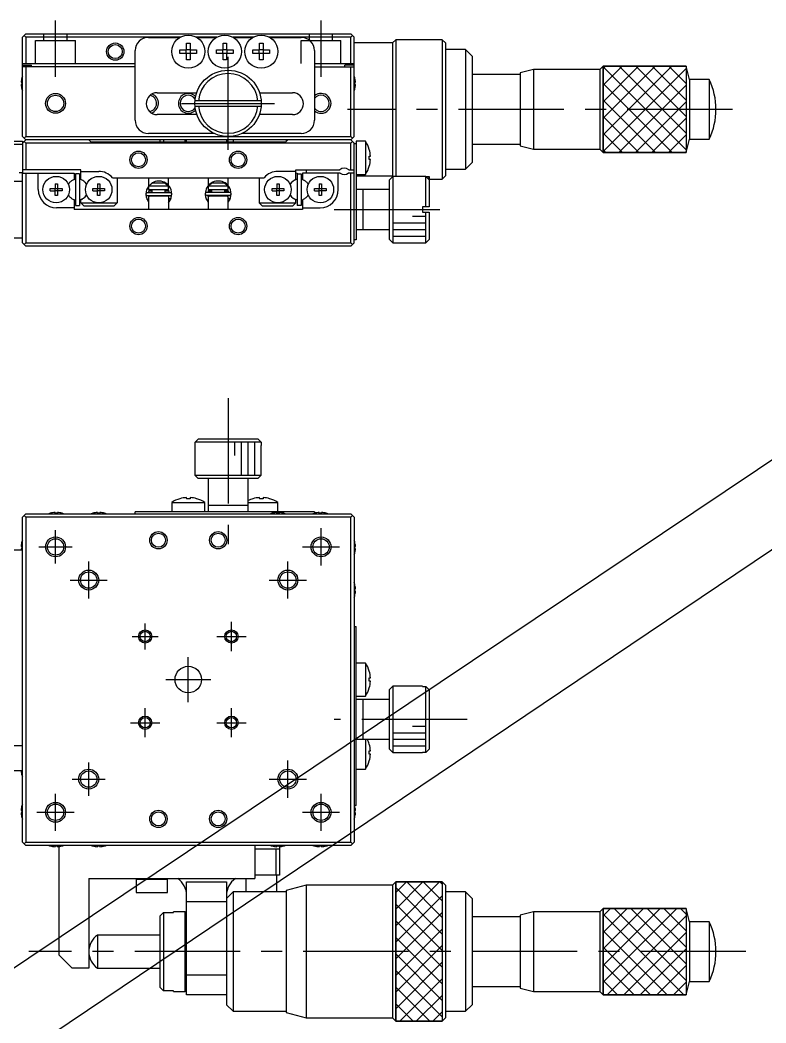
# Model space of a CAD drawing. Extents: x -2 to 369, y -8 to 250.
# Drawn here: x 74.4 to 186.8, y 98.8 to 250 of the extents above; entities that cross this region are included whole.
import ezdxf

# ---------------------------------------------------------------- set-up
doc = ezdxf.new("R2010")
doc.units = 0
doc.header["$LTSCALE"] = 0.5
doc.linetypes.add('CENTER', pattern=[50.8, 31.75, -6.35, 6.35, -6.35])
doc.linetypes.add('DASHED', pattern=[19.05, 12.7, -6.35])
for name, color, linetype in [('MSM_CENTER', 1, 'CENTER'), ('MSM_CONTINUOUS', 7, 'CONTINUOUS'), ('MSM_DASHED', 4, 'DASHED'), ('MSM_NARROW', 5, 'CONTINUOUS')]:
    doc.layers.add(name, color=color, linetype=linetype)

msp = doc.modelspace()

# ---------------------------------------------------------------- linework, layer by layer
at = {"layer": 'MSM_CENTER'}
for p, q in [((79.75, 241.4), (79.75, 249.9)), ((119.75, 241.4), (119.75, 249.9)), ((105.75, 230.4), (105.75, 244.4)), ((98.75, 237.4), (112.75, 237.4)), ((181.75, 236.5), (123.75, 236.5)), ((121.75, 221.4), (139.75, 221.4)), ((105.75, 192.95), (105.75, 170.95)), ((79.75, 168.05), (79.75, 173.05)), ((119.75, 167.75), (119.75, 173.35)), ((77.25, 170.55), (82.25, 170.55)), ((116.95, 170.55), (122.55, 170.55)), ((84.75, 162.75), (84.75, 168.35)), ((114.75, 162.75), (114.75, 168.35)), ((81.95, 165.55), (87.55, 165.55)), ((111.95, 165.55), (117.55, 165.55)), ((93.25, 155.09), (93.25, 159.01)), ((106.25, 154.85), (106.25, 159.25)), ((91.29, 157.05), (95.21, 157.05)), ((104.05, 157.05), (108.45, 157.05)), ((99.75, 147.15), (99.75, 153.95)), ((96.35, 150.55), (103.15, 150.55)), ((93.25, 141.85), (93.25, 146.25)), ((106.25, 141.85), (106.25, 146.25)), ((91.05, 144.05), (95.45, 144.05)), ((104.05, 144.05), (108.45, 144.05)), ((141.75, 144.55), (121.75, 144.55)), ((84.75, 133.05), (84.75, 138.05)), ((114.75, 132.75), (114.75, 138.35)), ((82.25, 135.55), (87.25, 135.55)), ((111.95, 135.55), (117.55, 135.55)), ((79.75, 127.75), (79.75, 133.35)), ((119.75, 127.75), (119.75, 133.35)), ((76.95, 130.55), (82.55, 130.55)), ((116.95, 130.55), (122.55, 130.55)), ((183.75, 109.55), (75.75, 109.55))]:
    msp.add_line(p, q, dxfattribs=at)
at = {"layer": 'MSM_CONTINUOUS'}
for p, q in [((-2.31885, 42.287121), (306.22899, 249.957734)), ((-2.225307, 56.333348), (286.409564, 249.915485)), ((74.75, 247.4), (75.25, 247.9)), ((75.25, 247.9), (124.25, 247.9)), ((124.25, 247.9), (124.75, 247.4)), ((74.75, 232.4), (74.75, 247.4)), ((75, 247.65), (75.25, 247.4)), ((75.25, 247.4), (75.25, 243.4)), ((98.562566, 247.4), (75.25, 247.4)), ((93.75, 247.35), (98.474265, 247.35)), ((99.49, 246.45859), (100.01, 246.45859)), ((99.49, 245.46), (99.49, 246.45859)), ((100.01, 246.45859), (100.01, 245.46)), ((104.062566, 247.4), (100.937434, 247.4)), ((101.025735, 247.35), (103.974265, 247.35)), ((104.99, 246.45859), (105.51, 246.45859)), ((104.99, 245.46), (104.99, 246.45859)), ((105.51, 246.45859), (105.51, 245.46)), ((109.562566, 247.4), (106.437434, 247.4)), ((106.525735, 247.35), (109.474265, 247.35)), ((110.49, 246.45859), (111.01, 246.45859)), ((110.49, 245.46), (110.49, 246.45859)), ((111.01, 246.45859), (111.01, 245.46)), ((124.25, 247.4), (111.937434, 247.4)), ((112.025735, 247.35), (116.75, 247.35)), ((124.25, 247.4), (124.5, 247.65)), ((124.25, 243.4), (124.25, 247.4)), ((124.75, 232.4), (124.75, 247.4)), ((130.5, 246.5), (124.75, 246.5)), ((131, 247), (130.5, 246.5)), ((130.5, 246.5), (130.5, 226.5)), ((131, 247), (131, 226.4)), ((138, 247), (131, 247)), ((138, 247), (138, 226)), ((138.5, 246.5), (138, 247)), ((138.5, 246.5), (138.5, 226.5)), ((91.75, 234.85), (91.75, 245.35)), ((98.49141, 244.94), (98.49141, 245.46)), ((98.49141, 245.46), (99.49, 245.46)), ((99.49, 244.94), (98.49141, 244.94)), ((99.448625, 244.94), (99.448625, 245.46)), ((99.49, 245.501375), (100.01, 245.501375)), ((99.49, 243.94141), (99.49, 244.94)), ((100.01, 244.898625), (99.49, 244.898625)), ((100.01, 245.46), (101.00859, 245.46)), ((100.01, 244.94), (100.01, 243.94141)), ((101.00859, 244.94), (100.01, 244.94)), ((100.051375, 245.46), (100.051375, 244.94)), ((101.00859, 245.46), (101.00859, 244.94)), ((103.99141, 244.94), (103.99141, 245.46)), ((103.99141, 245.46), (104.99, 245.46)), ((104.99, 244.94), (103.99141, 244.94)), ((104.948625, 244.94), (104.948625, 245.46)), ((104.99, 245.501375), (105.51, 245.501375)), ((104.99, 243.94141), (104.99, 244.94)), ((105.51, 244.898625), (104.99, 244.898625)), ((105.51, 245.46), (106.50859, 245.46)), ((105.51, 244.94), (105.51, 243.94141)), ((106.50859, 244.94), (105.51, 244.94)), ((105.551375, 245.46), (105.551375, 244.94)), ((106.50859, 245.46), (106.50859, 244.94)), ((109.49141, 244.94), (109.49141, 245.46)), ((109.49141, 245.46), (110.49, 245.46)), ((110.49, 244.94), (109.49141, 244.94)), ((110.448625, 244.94), (110.448625, 245.46)), ((110.49, 245.501375), (111.01, 245.501375)), ((110.49, 243.94141), (110.49, 244.94)), ((111.01, 244.898625), (110.49, 244.898625)), ((111.01, 245.46), (112.00859, 245.46)), ((111.01, 244.94), (111.01, 243.94141)), ((112.00859, 244.94), (111.01, 244.94)), ((111.051375, 245.46), (111.051375, 244.94)), ((112.00859, 245.46), (112.00859, 244.94)), ((118.75, 245.35), (118.75, 234.85)), ((141.5, 245.5), (138.5, 245.5)), ((141.5, 245.5), (141.5, 227.5)), ((142.5, 244.5), (141.5, 245.5)), ((74.75, 243.4), (91.75, 243.4)), ((100.01, 243.94141), (99.49, 243.94141)), ((105.51, 243.94141), (104.99, 243.94141)), ((111.01, 243.94141), (110.49, 243.94141)), ((118.75, 243.4), (124.75, 243.4)), ((142.5, 244.5), (142.5, 228.5)), ((74.75, 243.15), (76.15, 243.15)), ((91.75, 242.9), (74.75, 242.9)), ((75.25, 242.9), (75.25, 232.4)), ((76.15, 242.9), (76.15, 243.15)), ((118.75, 242.9), (124.75, 242.9)), ((124.75, 243.15), (123.35, 243.15)), ((123.35, 242.9), (123.35, 243.15)), ((124.25, 232.4), (124.25, 242.9)), ((151.75, 242.5), (149.75, 242)), ((149.75, 242), (149.75, 231)), ((151.75, 242.5), (151.75, 230.5)), ((161.75, 242.5), (151.75, 242.5)), ((162.25, 243), (161.75, 242.5)), ((161.75, 242.5), (161.75, 230.5)), ((162.25, 243), (162.25, 230)), ((174.75, 243), (162.25, 243)), ((162.25, 243), (174.75, 243)), ((162.25, 230), (162.25, 243)), ((174.75, 243), (174.75, 230)), ((175.25, 241), (174.75, 243)), ((174.75, 243), (174.75, 230)), ((74.560141, 240.58), (74.680478, 240.58)), ((74.675856, 241.288616), (74.680478, 241.286361)), ((74.680478, 240.58), (74.680478, 240.22)), ((124.819522, 241.286361), (124.824144, 241.288616)), ((124.819522, 240.58), (124.939859, 240.58)), ((124.819522, 240.22), (124.819522, 240.58)), ((149.75, 241.75), (142.5, 241.75)), ((175.25, 241), (175.25, 232)), ((178.236833, 241), (175.25, 241)), ((178.236833, 241), (178.236833, 232)), ((74.680478, 240.22), (74.560141, 240.22)), ((74.680478, 239.513639), (74.675856, 239.511384)), ((95.05, 239), (101.012912, 239)), ((110.487088, 239), (115.45, 239)), ((124.939859, 240.22), (124.819522, 240.22)), ((124.824144, 239.511384), (124.819522, 239.513639)), ((110.733974, 237.8), (100.766026, 237.8)), ((100.766026, 237), (110.733974, 237)), ((101.047873, 235.7), (95.05, 235.7)), ((115.45, 235.7), (110.452127, 235.7)), ((103.676959, 232.85), (93.75, 232.85)), ((116.75, 232.85), (107.823041, 232.85)), ((56.25, 231.7), (74.75, 231.7)), ((75.25, 231.9), (74.75, 232.4)), ((74.75, 231.4), (75.25, 231.9)), ((74.75, 231.7), (74.75, 227)), ((75.25, 232.4), (75, 232.15)), ((75, 231.65), (75.25, 231.4)), ((75.25, 232.4), (124.25, 232.4)), ((124.25, 231.9), (75.25, 231.9)), ((124.25, 231.4), (75.25, 231.4)), ((75.25, 231.4), (75.25, 227.4)), ((84.75, 231.9), (85.1, 231.55)), ((114.4, 231.55), (85.1, 231.55)), ((95.5, 231.55), (95.5, 231.9)), ((96, 231.9), (96, 231.55)), ((99.3, 231.55), (99.3, 231.9)), ((99.5, 231.55), (99.5, 231.9)), ((105.5, 231.9), (105.5, 231.55)), ((106.5, 231.9), (106.5, 231.55)), ((114.75, 231.9), (114.4, 231.55)), ((114.5, 231.9), (114.5, 231.65)), ((124.5, 232.15), (124.25, 232.4)), ((124.75, 232.4), (124.25, 231.9)), ((124.75, 231.4), (124.25, 231.9)), ((124.25, 231.4), (124.5, 231.65)), ((124.25, 227.4), (124.25, 231.4)), ((124.75, 216.4), (124.75, 231.4)), ((124.75, 231.35), (125.05, 231.35)), ((126.441657, 231.7), (125.05, 231.7)), ((125.05, 231.7), (125.05, 216.85)), ((126.441657, 231.7), (126.441657, 226.7)), ((174.75, 230), (175.25, 232)), ((175.25, 232), (178.236833, 232)), ((74.75, 231.2), (70.25, 231.2)), ((127.012581, 230.45859), (127.019436, 230.461933)), ((142.5, 231.25), (149.75, 231.25)), ((149.75, 231), (151.75, 230.5)), ((151.75, 230.5), (161.75, 230.5)), ((161.75, 230.5), (162.25, 230)), ((162.25, 230), (174.75, 230)), ((174.75, 230), (162.25, 230)), ((127.012581, 228.94), (127.012581, 229.46)), ((127.012581, 229.46), (127.184953, 229.46)), ((127.184953, 228.94), (127.012581, 228.94)), ((141.5, 227.5), (142.5, 228.5)), ((74.25, 227), (74.75, 227)), ((83.55, 227.4), (74.75, 227.4)), ((74.75, 216.4), (74.75, 226.9)), ((74.75, 226.9), (82.55, 226.9)), ((75.25, 226.9), (75.25, 216.4)), ((77.15, 224.4), (77.15, 226.9)), ((82.55, 226.9), (82.55, 225.944412)), ((82.75, 226.8), (82.75, 222)), ((83.35, 226.8), (82.75, 226.8)), ((83.350002, 226.8), (83.350002, 222)), ((83.55, 225.944412), (83.55, 227.4)), ((83.55, 227.15), (86.25, 227.15)), ((115.95, 227.15), (113.25, 227.15)), ((115.95, 227.4), (122.588562, 227.4)), ((115.95, 225.944412), (115.95, 227.4)), ((115.95, 226.913333), (116.375, 226.8)), ((116.15, 226.8), (116.15, 222)), ((116.15, 226.8), (116.75, 226.8)), ((116.75, 226.8), (116.75, 222)), ((116.95, 226.9), (116.95, 225.944412)), ((122.65, 226.9), (116.95, 226.9)), ((117.5, 227.4), (117.5, 226.9)), ((122.35, 224.4), (122.35, 226.9)), ((124.75, 226.9), (123.85, 226.9)), ((123.911438, 227.4), (124.75, 227.4)), ((124.25, 216.4), (124.25, 226.9)), ((127.019436, 227.938067), (127.012581, 227.94141)), ((138.5, 227.5), (141.5, 227.5)), ((56.25, 225.7), (74.75, 225.7)), ((79.67, 225.286361), (80.03, 225.286361)), ((79.67, 225.286361), (79.67, 224.58)), ((80.03, 225.286361), (80.03, 224.58)), ((82.55, 225.944412), (82.25625, 225.774815)), ((83.84375, 225.774815), (83.55, 225.944412)), ((86.07, 225.286361), (86.43, 225.286361)), ((86.07, 225.286361), (86.07, 224.58)), ((86.43, 225.286361), (86.43, 224.58)), ((88.329062, 226.2), (111.170938, 226.2)), ((89.05, 226.2), (89.05, 222.4)), ((94.326589, 225.416132), (93.749493, 224.895996)), ((93.75, 226.2), (93.75, 224.4)), ((93.804317, 224.9), (94.333485, 225.4)), ((94.333485, 225.4), (96.166515, 225.4)), ((96.166515, 225.4), (96.695683, 224.9)), ((96.75, 225.055993), (96.75, 226.2)), ((102.75, 226.2), (102.75, 224.981262)), ((102.804317, 224.9), (103.333485, 225.4)), ((103.333485, 225.4), (105.166515, 225.4)), ((105.166515, 225.4), (105.695683, 224.9)), ((105.75, 225.000466), (105.75, 226.2)), ((110.45, 226.2), (110.45, 222.4)), ((113.07, 225.286361), (113.43, 225.286361)), ((113.07, 225.286361), (113.07, 224.58)), ((113.43, 225.286361), (113.43, 224.58)), ((115.65625, 225.774815), (115.95, 225.944412)), ((116.75, 226.7), (116.95, 226.646667)), ((116.95, 225.944412), (117.24375, 225.774815)), ((119.47, 225.286361), (119.83, 225.286361)), ((119.47, 225.286361), (119.47, 224.58)), ((119.83, 225.286361), (119.83, 224.58)), ((125.05, 226.7), (126.441657, 226.7)), ((125.05, 226.5), (130.5, 226.5)), ((130.55, 226.4), (130.05, 225.9)), ((130.05, 216.9), (130.05, 225.9)), ((130.5, 226.5), (130.6, 226.4)), ((135.55, 226.4), (130.55, 226.4)), ((130.55, 226.4), (130.55, 216.4)), ((135.55, 221.8), (135.55, 226.4)), ((136.05, 225.9), (135.55, 226.4)), ((135.95, 226), (138, 226)), ((136.05, 225.9), (136.05, 221.8)), ((138, 226), (138.5, 226.5)), ((78.963639, 224.58), (79.67, 224.58)), ((78.963639, 224.22), (78.963639, 224.58)), ((78.963639, 224.22), (79.67, 224.22)), ((79.680372, 224.569628), (79.67, 224.58)), ((79.680372, 224.230372), (79.67, 224.22)), ((79.67, 223.513639), (79.67, 224.22)), ((79.680372, 224.569628), (80.019628, 224.569628)), ((79.680372, 224.230372), (79.680372, 224.569628)), ((80.019628, 224.230372), (79.680372, 224.230372)), ((80.019628, 224.569628), (80.03, 224.58)), ((80.019628, 224.569628), (80.019628, 224.230372)), ((80.019628, 224.230372), (80.03, 224.22)), ((80.03, 224.58), (80.736361, 224.58)), ((80.03, 224.22), (80.03, 223.513639)), ((80.736361, 224.22), (80.03, 224.22)), ((80.736361, 224.58), (80.736361, 224.22)), ((85.363639, 224.58), (86.07, 224.58)), ((85.363639, 224.22), (85.363639, 224.58)), ((85.363639, 224.22), (86.07, 224.22)), ((86.080372, 224.569628), (86.07, 224.58)), ((86.080372, 224.230372), (86.07, 224.22)), ((86.07, 223.513639), (86.07, 224.22)), ((86.080372, 224.569628), (86.419628, 224.569628)), ((86.080372, 224.230372), (86.080372, 224.569628)), ((86.419628, 224.230372), (86.080372, 224.230372)), ((86.419628, 224.569628), (86.43, 224.58)), ((86.419628, 224.569628), (86.419628, 224.230372)), ((86.419628, 224.230372), (86.43, 224.22)), ((86.43, 224.58), (87.136361, 224.58)), ((86.43, 224.22), (86.43, 223.513639)), ((87.136361, 224.22), (86.43, 224.22)), ((87.136361, 224.58), (87.136361, 224.22)), ((93.367316, 223.715134), (93.370955, 223.614345)), ((97.066089, 223.93711), (93.566089, 223.93711)), ((96.75, 224.9), (93.75, 224.9)), ((93.75, 224.4), (96.75, 224.4)), ((93.778408, 223.937112), (93.913966, 224.400053)), ((93.836004, 224.2), (94.25, 224.2)), ((94.25, 224.4), (94.25, 223.93711)), ((96.25, 223.93711), (96.25, 224.4)), ((96.25, 224.2), (96.75, 224.2)), ((96.7179, 224.400122), (96.85407, 223.937138)), ((96.75, 224.4), (96.75, 224.9)), ((96.75, 224.2), (96.75, 224.326012)), ((102.309274, 223.725873), (102.312913, 223.625084)), ((106.008046, 223.94785), (102.508046, 223.94785)), ((102.720366, 223.947851), (102.850898, 224.400068)), ((102.75, 224.9), (102.75, 224.4)), ((105.75, 224.9), (102.75, 224.9)), ((102.75, 224.4), (105.75, 224.4)), ((102.774524, 224.2), (103.25, 224.2)), ((103.25, 224.4), (103.25, 223.94785)), ((105.25, 223.94785), (105.25, 224.4)), ((105.25, 224.2), (105.75, 224.2)), ((105.664926, 224.400011), (105.796028, 223.947877)), ((105.75, 224.4), (105.75, 224.9)), ((106.049002, 222.978971), (106.206727, 223.720514)), ((112.363639, 224.58), (113.07, 224.58)), ((112.363639, 224.22), (112.363639, 224.58)), ((112.363639, 224.22), (113.07, 224.22)), ((113.080372, 224.569628), (113.07, 224.58)), ((113.080372, 224.230372), (113.07, 224.22)), ((113.07, 223.513639), (113.07, 224.22)), ((113.080372, 224.569628), (113.419628, 224.569628)), ((113.080372, 224.230372), (113.080372, 224.569628)), ((113.419628, 224.230372), (113.080372, 224.230372)), ((113.419628, 224.569628), (113.43, 224.58)), ((113.419628, 224.569628), (113.419628, 224.230372)), ((113.419628, 224.230372), (113.43, 224.22)), ((113.43, 224.58), (114.136361, 224.58)), ((113.43, 224.22), (113.43, 223.513639)), ((114.136361, 224.22), (113.43, 224.22)), ((114.136361, 224.58), (114.136361, 224.22)), ((118.763639, 224.58), (119.47, 224.58)), ((118.763639, 224.22), (118.763639, 224.58)), ((118.763639, 224.22), (119.47, 224.22)), ((119.480372, 224.569628), (119.47, 224.58)), ((119.480372, 224.230372), (119.47, 224.22)), ((119.47, 223.513639), (119.47, 224.22)), ((119.480372, 224.569628), (119.819628, 224.569628)), ((119.480372, 224.230372), (119.480372, 224.569628)), ((119.819628, 224.230372), (119.480372, 224.230372)), ((119.819628, 224.569628), (119.83, 224.58)), ((119.819628, 224.569628), (119.819628, 224.230372)), ((119.819628, 224.230372), (119.83, 224.22)), ((119.83, 224.58), (120.536361, 224.58)), ((119.83, 224.22), (119.83, 223.513639)), ((120.536361, 224.22), (119.83, 224.22)), ((120.536361, 224.58), (120.536361, 224.22)), ((130.05, 224.4), (125.05, 224.4)), ((126.05, 224.4), (126.05, 218.4)), ((80.03, 223.513639), (79.67, 223.513639)), ((82.25625, 223.025185), (82.55, 222.855588)), ((82.55, 222.855588), (82.55, 221.4)), ((83.55, 222.855588), (83.84375, 223.025185)), ((83.55, 222.4), (83.55, 222.855588)), ((84.05, 221.9), (83.55, 222.4)), ((83.55, 222.4), (89.05, 222.4)), ((86.43, 223.513639), (86.07, 223.513639)), ((88.55, 221.9), (89.05, 222.4)), ((93.50049, 223.028788), (93.523273, 222.970097)), ((93.52299, 222.971432), (93.523933, 222.971824)), ((93.523534, 222.973989), (93.522991, 222.971429)), ((93.523273, 222.970097), (93.522991, 222.971429)), ((93.524209, 222.970339), (93.547811, 222.917409)), ((93.566089, 223.53711), (97.066089, 223.53711)), ((96.75, 223.4), (93.75, 223.4)), ((93.75, 223.4), (93.75, 221.4)), ((93.802382, 223.39992), (93.77809, 223.537108)), ((93.914381, 223.400027), (94.1677, 223.53711)), ((94.25, 223.53711), (94.25, 223.4)), ((96.25, 223.4), (96.25, 223.53711)), ((96.464478, 223.53711), (96.717785, 223.400045)), ((96.750112, 223.4), (96.749472, 221.4)), ((97.102074, 222.960065), (96.749979, 223.101281)), ((96.755027, 223.10913), (96.75, 223.113307)), ((96.750051, 222.417408), (97.108054, 222.970537)), ((96.761098, 223.104582), (96.755027, 223.10913)), ((96.768175, 223.099692), (96.761098, 223.104582)), ((96.776214, 223.094488), (96.768175, 223.099692)), ((96.785166, 223.089004), (96.776214, 223.094488)), ((96.794976, 223.083273), (96.785166, 223.089004)), ((96.805585, 223.07733), (96.794976, 223.083273)), ((96.816926, 223.071212), (96.805585, 223.07733)), ((96.828931, 223.064955), (96.816926, 223.071212)), ((96.841525, 223.058599), (96.828931, 223.064955)), ((96.854632, 223.052183), (96.841525, 223.058599)), ((96.868171, 223.045745), (96.854632, 223.052183)), ((96.882058, 223.039325), (96.868171, 223.045745)), ((96.896209, 223.032964), (96.882058, 223.039325)), ((96.910537, 223.026699), (96.896209, 223.032964)), ((96.924954, 223.020569), (96.910537, 223.026699)), ((96.939371, 223.014612), (96.924954, 223.020569)), ((96.9537, 223.008865), (96.939371, 223.014612)), ((96.967853, 223.003362), (96.9537, 223.008865)), ((96.981743, 222.998138), (96.967853, 223.003362)), ((96.995285, 222.993224), (96.981743, 222.998138)), ((97.008395, 222.988651), (96.995285, 222.993224)), ((97.020994, 222.984446), (97.008395, 222.988651)), ((97.033004, 222.980636), (97.020994, 222.984446)), ((97.044351, 222.977244), (97.033004, 222.980636)), ((97.054966, 222.974291), (97.044351, 222.977244)), ((97.064783, 222.971794), (97.054966, 222.974291)), ((97.073743, 222.96977), (97.064783, 222.971794)), ((97.08179, 222.96823), (97.073743, 222.96977)), ((97.088874, 222.967185), (97.08179, 222.96823)), ((97.094953, 222.96664), (97.088874, 222.967185)), ((97.09999, 222.966598), (97.094953, 222.96664)), ((97.097927, 223.537792), (97.097091, 223.53955)), ((97.111944, 223.506203), (97.097927, 223.537792)), ((97.103952, 222.967061), (97.09999, 222.966598)), ((97.104132, 222.961433), (97.102074, 222.960065)), ((97.103542, 222.967087), (97.104132, 222.961433)), ((97.106816, 222.968025), (97.103952, 222.967061)), ((97.108565, 222.969484), (97.106816, 222.968025)), ((97.107045, 222.968232), (97.264769, 223.709775)), ((97.109187, 222.971429), (97.108565, 222.969484)), ((97.108905, 222.970097), (97.121059, 223.000487)), ((97.124363, 223.473965), (97.111944, 223.506203)), ((97.121059, 223.000487), (97.132313, 223.033148)), ((97.135155, 223.44116), (97.124363, 223.473965)), ((97.132313, 223.033148), (97.141918, 223.06632)), ((97.144294, 223.407866), (97.135155, 223.44116)), ((97.141918, 223.06632), (97.149852, 223.099922)), ((97.151757, 223.374165), (97.144294, 223.407866)), ((97.149852, 223.099922), (97.156096, 223.133869)), ((97.157528, 223.340141), (97.151757, 223.374165)), ((97.156096, 223.133869), (97.160635, 223.16808)), ((97.161591, 223.305875), (97.157528, 223.340141)), ((97.160635, 223.16808), (97.163458, 223.20247)), ((97.163936, 223.271452), (97.161591, 223.305875)), ((97.163458, 223.20247), (97.16456, 223.236955)), ((97.16456, 223.236955), (97.163936, 223.271452)), ((102.442448, 223.039528), (102.46523, 222.980836)), ((102.465492, 222.984728), (102.464949, 222.982168)), ((102.46523, 222.980836), (102.464949, 222.982168)), ((102.46495, 222.982167), (102.46589, 222.982564)), ((102.466166, 222.981078), (102.489769, 222.928148)), ((102.508046, 223.54785), (106.008046, 223.54785)), ((102.749194, 223.38664), (102.720048, 223.547847)), ((105.75, 223.4), (102.75, 223.4)), ((102.75, 223.4), (102.75, 221.4)), ((102.849736, 223.400039), (103.109658, 223.54785)), ((103.25, 223.54785), (103.25, 223.4)), ((105.25, 223.4), (105.25, 223.54785)), ((105.406435, 223.54785), (105.666361, 223.400032)), ((106.046089, 222.972173), (105.749982, 223.076195)), ((105.75, 221.4), (105.75, 223.4)), ((105.761824, 223.080399), (105.75, 223.086725)), ((105.750034, 222.494201), (106.050011, 222.981276)), ((105.774329, 223.073938), (105.761824, 223.080399)), ((105.787435, 223.067383), (105.774329, 223.073938)), ((105.801057, 223.060777), (105.787435, 223.067383)), ((105.815106, 223.054162), (105.801057, 223.060777)), ((105.829491, 223.047582), (105.815106, 223.054162)), ((105.844119, 223.041079), (105.829491, 223.047582)), ((105.858895, 223.034695), (105.844119, 223.041079)), ((105.873723, 223.028472), (105.858895, 223.034695)), ((105.888508, 223.02245), (105.873723, 223.028472)), ((105.903153, 223.016668), (105.888508, 223.02245)), ((105.917564, 223.011163), (105.903153, 223.016668)), ((105.931646, 223.005971), (105.917564, 223.011163)), ((105.94531, 223.001126), (105.931646, 223.005971)), ((105.958465, 222.99666), (105.94531, 223.001126)), ((105.971027, 222.9926), (105.958465, 222.99666)), ((105.982915, 222.988974), (105.971027, 222.9926)), ((105.994052, 222.985806), (105.982915, 222.988974)), ((106.004364, 222.983114), (105.994052, 222.985806)), ((106.013786, 222.980918), (106.004364, 222.983114)), ((106.022256, 222.979231), (106.013786, 222.980918)), ((106.029719, 222.978064), (106.022256, 222.979231)), ((106.036128, 222.977424), (106.029719, 222.978064)), ((106.04144, 222.977317), (106.036128, 222.977424)), ((106.039885, 223.548531), (106.039049, 223.550289)), ((106.053901, 223.516942), (106.039885, 223.548531)), ((106.045621, 222.977742), (106.04144, 222.977317)), ((106.045499, 222.977826), (106.046089, 222.972173)), ((106.048644, 222.978697), (106.045621, 222.977742)), ((106.050489, 222.980176), (106.048644, 222.978697)), ((106.051144, 222.982168), (106.050489, 222.980176)), ((106.050863, 222.980836), (106.063017, 223.011226)), ((106.066321, 223.484704), (106.053901, 223.516942)), ((106.063017, 223.011226), (106.07427, 223.043887)), ((106.077113, 223.451899), (106.066321, 223.484704)), ((106.07427, 223.043887), (106.083875, 223.07706)), ((106.086251, 223.418605), (106.077113, 223.451899)), ((106.083875, 223.07706), (106.091809, 223.110661)), ((106.093715, 223.384904), (106.086251, 223.418605)), ((106.091809, 223.110661), (106.098053, 223.144608)), ((106.099485, 223.35088), (106.093715, 223.384904)), ((106.098053, 223.144608), (106.102592, 223.178819)), ((106.103548, 223.316614), (106.099485, 223.35088)), ((106.102592, 223.178819), (106.105416, 223.213209)), ((106.105894, 223.282191), (106.103548, 223.316614)), ((106.105416, 223.213209), (106.106517, 223.247695)), ((106.106517, 223.247695), (106.105894, 223.282191)), ((110.95, 221.9), (110.45, 222.4)), ((110.45, 222.4), (115.95, 222.4)), ((113.43, 223.513639), (113.07, 223.513639)), ((115.45, 221.9), (115.95, 222.4)), ((115.95, 222.855588), (115.65625, 223.025185)), ((115.95, 222.4), (115.95, 222.855588)), ((117.24375, 223.025185), (116.95, 222.855588)), ((116.95, 222.855588), (116.95, 221.4)), ((119.83, 223.513639), (119.47, 223.513639)), ((82.55, 221.65), (79.9, 221.65)), ((116.95, 221.4), (82.55, 221.4)), ((82.75, 222), (83.35, 222)), ((88.55, 221.9), (84.05, 221.9)), ((115.45, 221.9), (110.95, 221.9)), ((116.75, 222), (116.15, 222)), ((116.95, 221.65), (119.6, 221.65)), ((136.05, 221.8), (135.05, 221.8)), ((135.05, 221.8), (135.05, 221)), ((135.05, 221), (136.05, 221)), ((135.55, 216.4), (135.55, 221)), ((136.05, 221), (136.05, 216.9)), ((125.05, 218.4), (130.05, 218.4)), ((74.75, 217.1), (56.25, 217.1)), ((75.25, 215.9), (74.75, 216.4)), ((75.25, 216.4), (75, 216.15)), ((75.25, 216.4), (124.25, 216.4)), ((124.5, 216.15), (124.25, 216.4)), ((124.75, 216.4), (124.25, 215.9)), ((125.05, 216.85), (124.75, 216.85)), ((130.05, 216.9), (130.55, 216.4)), ((130.55, 216.4), (135.55, 216.4)), ((135.55, 216.4), (136.05, 216.9)), ((124.25, 215.9), (75.25, 215.9)), ((100.766026, 186.35), (101.267813, 186.85)), ((100.766026, 185.85), (100.766026, 186.35)), ((110.733974, 186.35), (100.766026, 186.35)), ((101.267813, 186.85), (110.232187, 186.85)), ((110.232187, 186.85), (110.733974, 186.35)), ((110.733974, 186.35), (110.733974, 185.85)), ((100.75, 185.85), (100.75, 181.35)), ((100.75, 185.85), (100.766026, 185.85)), ((110.733974, 185.85), (110.75, 185.85)), ((110.75, 181.35), (110.75, 185.85)), ((100.75, 181.35), (110.75, 181.35)), ((100.75, 181.35), (101.25, 180.85)), ((110.25, 180.85), (101.25, 180.85)), ((102.75, 180.85), (102.75, 175.85)), ((108.75, 175.85), (108.75, 180.85)), ((110.25, 180.85), (110.75, 181.35)), ((97.25, 177.241657), (102.25, 177.241657)), ((97.25, 177.241657), (97.25, 175.85)), ((98.49141, 177.812581), (98.488067, 177.819436)), ((99.49, 177.812581), (99.49, 177.984953)), ((100.01, 177.812581), (99.49, 177.812581)), ((100.01, 177.984953), (100.01, 177.812581)), ((101.011933, 177.819436), (101.00859, 177.812581)), ((102.25, 175.85), (102.25, 177.241657)), ((108.75, 177.241657), (113.25, 177.241657)), ((109.49141, 177.812581), (109.488067, 177.819436)), ((110.49, 177.812581), (110.49, 177.984953)), ((111.01, 177.812581), (110.49, 177.812581)), ((111.01, 177.984953), (111.01, 177.812581)), ((112.011933, 177.819436), (112.00859, 177.812581)), ((113.25, 175.85), (113.25, 177.241657)), ((75.25, 175.55), (74.75, 175.05)), ((75.25, 175.55), (124.25, 175.55)), ((78.963639, 175.619522), (78.961384, 175.624144)), ((79.67, 175.619522), (79.67, 175.739859)), ((80.03, 175.619522), (79.67, 175.619522)), ((80.03, 175.739859), (80.03, 175.619522)), ((80.738616, 175.624144), (80.736361, 175.619522)), ((85.363639, 175.619522), (85.361384, 175.624144)), ((86.07, 175.619522), (86.07, 175.739859)), ((86.43, 175.619522), (86.07, 175.619522)), ((86.43, 175.739859), (86.43, 175.619522)), ((87.138616, 175.624144), (87.136361, 175.619522)), ((91.75, 175.55), (91.75, 175.85)), ((118.75, 175.85), (91.75, 175.85)), ((102.75, 176.85), (108.75, 176.85)), ((112.363639, 175.619522), (112.361384, 175.624144)), ((113.07, 175.619522), (113.07, 175.739859)), ((113.43, 175.619522), (113.07, 175.619522)), ((113.43, 175.739859), (113.43, 175.619522)), ((114.138616, 175.624144), (114.136361, 175.619522)), ((118.75, 175.85), (118.75, 175.620831)), ((118.763639, 175.619522), (118.761384, 175.624144)), ((119.47, 175.619522), (119.47, 175.739859)), ((119.83, 175.619522), (119.47, 175.619522)), ((119.83, 175.739859), (119.83, 175.619522)), ((120.538616, 175.624144), (120.536361, 175.619522)), ((124.75, 175.05), (124.25, 175.55)), ((74.75, 126.05), (74.75, 175.05)), ((75.25, 175.05), (75, 175.3)), ((124.25, 175.05), (75.25, 175.05)), ((75.25, 175.05), (75.25, 126.05)), ((124.25, 175.05), (124.5, 175.3)), ((124.25, 126.05), (124.25, 175.05)), ((124.75, 175.05), (124.75, 126.05)), ((74.675856, 171.338616), (74.680478, 171.336361)), ((124.819522, 171.336361), (124.824144, 171.338616)), ((74.75, 170.05), (58.25, 170.05)), ((74.560141, 170.63), (74.680478, 170.63)), ((74.680478, 170.27), (74.560141, 170.27)), ((74.680478, 170.63), (74.680478, 170.27)), ((124.819522, 170.27), (124.819522, 170.63)), ((124.819522, 170.63), (124.939859, 170.63)), ((124.939859, 170.27), (124.819522, 170.27)), ((124.824144, 169.561384), (124.819522, 169.563639)), ((124.819522, 164.936361), (124.824144, 164.938616)), ((124.819522, 163.87), (124.819522, 164.23)), ((124.819522, 164.23), (124.939859, 164.23)), ((124.939859, 163.87), (124.819522, 163.87)), ((124.824144, 163.161384), (124.819522, 163.163639)), ((124.75, 158.55), (125.05, 158.55)), ((125.05, 131.55), (125.05, 158.55)), ((126.441657, 153.05), (125.05, 153.05)), ((126.441657, 153.05), (126.441657, 148.05)), ((127.012581, 151.80859), (127.019436, 151.811933)), ((127.012581, 150.81), (127.184953, 150.81)), ((127.012581, 150.29), (127.012581, 150.81)), ((127.184953, 150.29), (127.012581, 150.29)), ((127.019436, 149.288067), (127.012581, 149.29141)), ((130.55, 149.55), (130.05, 149.05)), ((130.05, 140.05), (130.05, 149.05)), ((130.55, 149.55), (130.55, 139.55)), ((135.05, 149.55), (130.55, 149.55)), ((135.05, 149.55), (135.05, 149.533974)), ((135.05, 149.533974), (135.55, 149.533974)), ((135.55, 139.566026), (135.55, 149.533974)), ((135.55, 149.533974), (136.05, 149.032187)), ((136.05, 149.032187), (136.05, 140.067813)), ((125.05, 148.05), (126.441657, 148.05)), ((130.05, 147.55), (125.05, 147.55)), ((126.05, 147.55), (126.05, 141.55)), ((125.05, 141.55), (130.05, 141.55)), ((126.441657, 141.55), (126.441657, 137.05)), ((127.012581, 140.80859), (127.019436, 140.811933)), ((74.75, 140.55), (69.75, 140.55)), ((127.012581, 139.81), (127.184953, 139.81)), ((127.012581, 139.29), (127.012581, 139.81)), ((127.184953, 139.29), (127.012581, 139.29)), ((130.05, 140.05), (130.55, 139.55)), ((130.55, 139.55), (135.05, 139.55)), ((135.55, 139.566026), (135.05, 139.566026)), ((135.05, 139.566026), (135.05, 139.55)), ((136.05, 140.067813), (135.55, 139.566026)), ((127.019436, 138.288067), (127.012581, 138.29141)), ((74.75, 136.8), (70.25, 136.8)), ((74.680478, 136.163639), (74.675856, 136.161384)), ((125.05, 137.05), (126.441657, 137.05)), ((74.675856, 131.538616), (74.680478, 131.536361)), ((125.05, 131.55), (124.75, 131.55)), ((124.819522, 131.536361), (124.824144, 131.538616)), ((74.560141, 130.83), (74.680478, 130.83)), ((74.680478, 130.47), (74.560141, 130.47)), ((74.680478, 130.83), (74.680478, 130.47)), ((124.819522, 130.47), (124.819522, 130.83)), ((124.819522, 130.83), (124.939859, 130.83)), ((124.939859, 130.47), (124.819522, 130.47)), ((74.680478, 129.763639), (74.675856, 129.761384)), ((124.824144, 129.761384), (124.819522, 129.763639)), ((74.75, 126.05), (75.25, 125.55)), ((75, 125.8), (75.25, 126.05)), ((75.25, 126.05), (124.25, 126.05)), ((124.25, 125.55), (75.25, 125.55)), ((78.961384, 125.475856), (78.963639, 125.480478)), ((79.67, 125.480478), (80.03, 125.480478)), ((79.67, 125.360141), (79.67, 125.480478)), ((80.03, 125.480478), (80.03, 125.360141)), ((80.736361, 125.480478), (80.738616, 125.475856)), ((85.361384, 125.475856), (85.363639, 125.480478)), ((86.07, 125.480478), (86.43, 125.480478)), ((86.07, 125.360141), (86.07, 125.480478)), ((86.43, 125.480478), (86.43, 125.360141)), ((87.136361, 125.480478), (87.138616, 125.475856)), ((109.75, 125.55), (109.75, 120.55)), ((112.361384, 125.475856), (112.363639, 125.480478)), ((113.07, 125.480478), (113.43, 125.480478)), ((113.07, 125.360141), (113.07, 125.480478)), ((113.43, 125.480478), (113.43, 125.360141)), ((114.136361, 125.480478), (114.138616, 125.475856)), ((118.761384, 125.475856), (118.763639, 125.480478)), ((119.47, 125.480478), (119.83, 125.480478)), ((119.47, 125.360141), (119.47, 125.480478)), ((119.83, 125.480478), (119.83, 125.360141)), ((120.536361, 125.480478), (120.538616, 125.475856)), ((124.5, 125.8), (124.25, 126.05)), ((124.25, 125.55), (124.75, 126.05)), ((80.25, 125.380205), (80.25, 109.05)), ((109.75, 125.05), (113.5, 125.05)), ((113, 121.05), (113, 125.05)), ((113.5, 125.364863), (113.5, 121.05)), ((113.5, 121.05), (109.75, 121.05)), ((113.1, 118.55), (113.1, 121.05)), ((84.75, 120.55), (109.75, 120.55)), ((84.75, 120.55), (84.75, 107.05)), ((91.9, 120.55), (91.9, 118.45)), ((91.9, 120.45), (96.6, 120.45)), ((96.6, 118.45), (96.6, 120.55)), ((99.5, 120.05), (105.5, 120.05)), ((99.5, 103.05), (99.5, 120.05)), ((105.5, 120.05), (105.5, 101.55)), ((108.4, 120.55), (108.4, 118.55)), ((117.5, 119.55), (114.5, 118.75)), ((117.5, 119.55), (117.5, 99.55)), ((130.5, 119.55), (117.5, 119.55)), ((131, 120.05), (130.5, 119.55)), ((130.5, 119.55), (130.5, 99.55)), ((131, 120.05), (131, 99.05)), ((138, 120.05), (131, 120.05)), ((131, 120.05), (138, 120.05)), ((131, 99.05), (131, 120.05)), ((138, 120.05), (138, 99.05)), ((138.5, 119.55), (138, 120.05)), ((138, 120.05), (138, 99.05)), ((138.5, 119.55), (138.5, 99.55)), ((91.9, 118.45), (96.6, 118.45)), ((106.5, 118.55), (105.5, 117.55)), ((106.5, 118.55), (106.5, 100.55)), ((114.5, 118.55), (106.5, 118.55)), ((114.5, 118.75), (114.5, 100.35)), ((141.5, 118.55), (138.5, 118.55)), ((141.5, 118.55), (141.5, 100.55)), ((142.5, 117.55), (141.5, 118.55)), ((105.5, 117.05), (99.5, 117.05)), ((142.5, 117.55), (142.5, 101.55)), ((95.5, 114.958327), (96, 115.46608)), ((95.5, 104.141673), (95.5, 114.958327)), ((96, 115.46608), (96, 103.63392)), ((96, 115.46608), (97.5, 115.46608)), ((99.3, 115.55), (97.5, 115.55)), ((97.5, 115.46608), (97.5, 115.55)), ((99.3, 103.55), (99.3, 115.55)), ((99.5, 115.35), (99.3, 115.55)), ((151.75, 115.55), (149.75, 115.05)), ((149.75, 115.05), (149.75, 104.05)), ((151.75, 115.55), (151.75, 103.55)), ((161.75, 115.55), (151.75, 115.55)), ((162.25, 116.05), (161.75, 115.55)), ((161.75, 115.55), (161.75, 103.55)), ((162.25, 116.05), (162.25, 103.05)), ((174.75, 116.05), (162.25, 116.05)), ((162.25, 116.05), (174.75, 116.05)), ((162.25, 103.05), (162.25, 116.05)), ((174.75, 116.05), (174.75, 103.05)), ((175.25, 114.05), (174.75, 116.05)), ((174.75, 116.05), (174.75, 103.05)), ((149.75, 114.8), (142.5, 114.8)), ((175.25, 114.05), (175.25, 105.05)), ((178.236833, 114.05), (175.25, 114.05)), ((178.236833, 114.05), (178.236833, 105.05)), ((86.091688, 112.05), (86.091688, 107.05)), ((95.5, 112.05), (86.091688, 112.05)), ((80.25, 109.05), (82.25, 107.05)), ((84.75, 107.05), (82.25, 107.05)), ((86.091688, 107.05), (95.5, 107.05)), ((99.5, 106.05), (105.5, 106.05)), ((142.5, 104.3), (149.75, 104.3)), ((174.75, 103.05), (175.25, 105.05)), ((175.25, 105.05), (178.236833, 105.05)), ((96, 103.63392), (95.5, 104.141673)), ((97.5, 103.63392), (96, 103.63392)), ((97.5, 103.55), (97.5, 103.63392)), ((97.5, 103.55), (99.3, 103.55)), ((99.3, 103.55), (99.5, 103.75)), ((105.5, 103.05), (99.5, 103.05)), ((149.75, 104.05), (151.75, 103.55)), ((151.75, 103.55), (161.75, 103.55)), ((161.75, 103.55), (162.25, 103.05)), ((162.25, 103.05), (174.75, 103.05)), ((174.75, 103.05), (162.25, 103.05)), ((105.5, 101.55), (106.5, 100.55)), ((141.5, 100.55), (142.5, 101.55)), ((106.5, 100.55), (114.5, 100.55)), ((114.5, 100.35), (117.5, 99.55)), ((138.5, 100.55), (141.5, 100.55)), ((117.5, 99.55), (130.5, 99.55)), ((130.5, 99.55), (131, 99.05)), ((131, 99.05), (138, 99.05)), ((138, 99.05), (131, 99.05)), ((138, 99.05), (138.5, 99.55))]:
    msp.add_line(p, q, dxfattribs=at)
for centre, radius in [((99.75, 245.2), 2.5), ((105.25, 245.2), 2.5), ((110.75, 245.2), 2.5), ((88.75, 245.2), 1.0565), ((105.75, 237.4), 5), ((79.75, 237.4), 1.2295), ((92.25, 228.9), 1.0565), ((107.25, 228.9), 1.0565), ((79.85, 224.4), 2), ((86.25, 224.4), 2), ((113.25, 224.4), 2), ((119.65, 224.4), 2), ((92.25, 218.9), 1.0565), ((107.25, 218.9), 1.0565), ((95.25, 171.55), 1.0565), ((104.25, 171.55), 1.0565), ((79.75, 170.55), 1.2295), ((119.75, 170.55), 1.2295), ((84.75, 165.55), 1.2295), ((114.75, 165.55), 1.2295), ((93.25, 157.05), 0.7835), ((106.25, 157.05), 0.7835), ((99.75, 150.55), 2), ((93.25, 144.05), 0.7835), ((106.25, 144.05), 0.7835), ((84.75, 135.55), 1.2295), ((114.75, 135.55), 1.2295), ((79.75, 130.55), 1.2295), ((119.75, 130.55), 1.2295), ((95.25, 129.55), 1.0565), ((104.25, 129.55), 1.0565)]:
    msp.add_circle(centre, radius, dxfattribs=at)
for centre, radius, start, end in [((93.75, 245.35), 2, 90, 180), ((116.75, 245.35), 2, 0, 90), ((105.75, 237.4), 4.5, 5.099689, 174.900311), ((77.75, 240.4), 3.194933, 163.893288, 176.770291), ((77.75, 240.4), 3.2, 159.635865, 163.877467), ((121.75, 240.4), 3.2, 16.122533, 20.364135), ((121.75, 240.4), 3.194933, 3.229709, 16.106712), ((168.75, 236.5), 10.5, 334.623066, 25.376934), ((77.75, 240.4), 3.194933, 183.229709, 196.106712), ((77.75, 240.4), 3.2, 196.122533, 200.364135), ((95.05, 237.35), 1.65, 90, 270), ((115.45, 237.35), 1.65, 270, 90), ((121.75, 240.4), 3.2, 339.635865, 343.877467), ((121.75, 240.4), 3.194933, 343.893288, 356.770291), ((93.75, 237.4), 1.2295, 276.4571312, 79.13767247), ((99.75, 237.4), 1.2295, 32.003161, 327.996839), ((119.75, 237.4), 1.2295, 215.57656856, 144.42343144), ((105.75, 237.4), 4.5, 185.099689, 354.900311), ((93.75, 234.85), 2, 180, 270), ((116.75, 234.85), 2, 270, 0), ((122.7, 229.2), 4.5, 16.285843, 33.748989), ((122.7, 229.2), 4.492483, 3.317816, 16.26943), ((122.7, 229.2), 4.492483, 343.73057, 356.682184), ((86.25, 224.4), 2.75, 40.885193, 90), ((113.25, 224.4), 2.75, 90, 139.114807), ((123.25, 226.65), 1, 48.590378, 131.409622), ((123.25, 227.7), 1, 233.130102, 306.869898), ((122.7, 229.2), 4.5, 326.251011, 343.714157), ((83.16481, 224.285), 1.75, 134.995594, 148.113496), ((83.050001, 224.4), 1.5875, 135.000026, 149.566818), ((83.05, 224.4), 1.5875, 120, 135), ((83.050001, 224.4), 1.5875, 100.893089, 120), ((83.050001, 224.4), 1.5875, 30.433263, 60.000031), ((82.93519, 224.285), 1.75, 31.886504, 45.004406), ((95.316244, 223.737039), 1.949043, 65.39535754, 120.51504086), ((95.308066, 223.727343), 1.961267, 35.92921791, 65.29606991), ((104.258147, 223.747923), 1.948934, 65.39212257, 179.18267785), ((104.250024, 223.738081), 1.961268, 35.92925448, 65.29610648), ((116.56481, 224.285), 1.75, 134.995594, 148.113496), ((116.449999, 224.4), 1.5875, 100.893016, 149.566736), ((116.449999, 224.4), 1.5875, 59.999969, 79.10691), ((116.45, 224.4), 1.5875, 45, 60), ((116.33519, 224.285), 1.75, 31.886504, 45.004406), ((116.449999, 224.4), 1.5875, 30.433182, 44.999974), ((79.9, 224.4), 2.75, 180, 270), ((93.566089, 223.73711), 0.2, 90, 270), ((95.316987, 223.73649), 1.949742, 143.508947, 179.162609), ((95.30902, 223.734965), 1.95603, 0.75807348, 35.76485228), ((97.066089, 223.73711), 0.2, 270, 90), ((102.508046, 223.74785), 0.2, 90, 270), ((104.250978, 223.745705), 1.956029, 0.75802723, 35.76480604), ((106.008046, 223.74785), 0.2, 270, 90), ((119.6, 224.4), 2.75, 270, 0), ((83.16481, 224.515), 1.75, 211.886504, 225.004406), ((83.050001, 224.4), 1.5875, 210.433182, 224.999974), ((83.05, 224.4), 1.5875, 225, 240), ((83.050001, 224.4), 1.5875, 240, 259.106923), ((83.050001, 224.4), 1.5875, 280.89309, 329.566737), ((82.93519, 224.515), 1.75, 314.995594, 328.113496), ((95.325324, 223.740412), 1.958431, 183.69077113, 216.43930899), ((104.265193, 223.750687), 1.956316, 183.68114225, 219.22615063), ((116.56481, 224.515), 1.75, 211.886504, 225.004406), ((116.449999, 224.4), 1.5875, 210.433264, 259.106911), ((116.45, 224.4), 1.5875, 300, 315), ((116.449999, 224.4), 1.5875, 315.000026, 329.566818), ((116.33519, 224.515), 1.75, 314.995594, 328.113496), ((99.75, 173.5), 4.5, 106.285843, 123.748989), ((99.75, 173.5), 4.492483, 93.317816, 106.26943), ((99.75, 173.5), 4.492483, 73.73057, 86.682184), ((99.75, 173.5), 4.5, 56.251011, 73.714157), ((110.75, 173.5), 4.5, 106.285843, 116.3878), ((110.75, 173.5), 4.492483, 93.317816, 106.26943), ((110.75, 173.5), 4.492483, 73.73057, 86.682184), ((110.75, 173.5), 4.5, 56.251011, 73.714157), ((79.85, 172.55), 3.2, 106.122533, 110.364135), ((79.85, 172.55), 3.194933, 93.229709, 106.106712), ((79.85, 172.55), 3.194933, 73.893288, 86.770291), ((79.85, 172.55), 3.2, 69.635865, 73.877467), ((86.25, 172.55), 3.2, 106.122533, 110.364135), ((86.25, 172.55), 3.194933, 93.229709, 106.106712), ((86.25, 172.55), 3.194933, 73.893288, 86.770291), ((86.25, 172.55), 3.2, 69.635865, 73.877467), ((113.25, 172.55), 3.2, 106.122533, 110.364135), ((113.25, 172.55), 3.194933, 93.229709, 106.106712), ((113.25, 172.55), 3.194933, 73.893288, 86.770291), ((113.25, 172.55), 3.2, 69.635865, 73.877467), ((119.65, 172.55), 3.2, 106.122533, 110.364135), ((119.65, 172.55), 3.194933, 93.229709, 106.106712), ((119.65, 172.55), 3.194933, 73.893288, 86.770291), ((119.65, 172.55), 3.2, 69.635865, 73.877467), ((77.75, 170.45), 3.194933, 163.893288, 176.770291), ((77.75, 170.45), 3.2, 159.635865, 163.877467), ((121.75, 170.45), 3.2, 16.122533, 20.364135), ((121.75, 170.45), 3.194933, 3.229709, 16.106712), ((77.75, 170.45), 3.194933, 183.229709, 187.192203), ((121.75, 170.45), 3.2, 339.635865, 343.877467), ((121.75, 170.45), 3.194933, 343.893288, 356.770291), ((121.75, 164.05), 3.2, 16.122533, 20.364135), ((121.75, 164.05), 3.194933, 3.229709, 16.106712), ((121.75, 164.05), 3.194933, 343.893288, 356.770291), ((121.75, 164.05), 3.2, 339.635865, 343.877467), ((122.7, 150.55), 4.5, 16.285843, 33.748989), ((122.7, 150.55), 4.492483, 3.317816, 16.26943), ((122.7, 150.55), 4.492483, 343.73057, 356.682184), ((122.7, 150.55), 4.5, 326.251011, 343.714157), ((122.7, 139.55), 4.5, 16.285843, 26.3878), ((122.7, 139.55), 4.492483, 3.317816, 16.26943), ((122.7, 139.55), 4.492483, 343.73057, 356.682184), ((122.7, 139.55), 4.5, 326.251011, 343.714157), ((77.75, 137.05), 3.194933, 184.487919, 196.106712), ((77.75, 137.05), 3.2, 196.122533, 200.364135), ((77.75, 130.65), 3.194933, 163.893288, 176.770291), ((77.75, 130.65), 3.2, 159.635865, 163.877467), ((121.75, 130.65), 3.194933, 3.229709, 16.106712), ((77.75, 130.65), 3.194933, 183.229709, 196.106712), ((121.75, 130.65), 3.194933, 343.893288, 356.770291), ((77.75, 130.65), 3.2, 196.122533, 200.364135), ((121.75, 130.65), 3.2, 339.635865, 343.877467), ((79.85, 128.55), 3.2, 249.635865, 253.877467), ((79.85, 128.55), 3.194933, 253.893288, 266.770291), ((79.85, 128.55), 3.194933, 273.229709, 286.106712), ((79.85, 128.55), 3.2, 286.122533, 290.364135), ((86.25, 128.55), 3.2, 249.635865, 253.877467), ((86.25, 128.55), 3.194933, 253.893288, 266.770291), ((86.25, 128.55), 3.194933, 273.229709, 286.106712), ((86.25, 128.55), 3.2, 286.122533, 290.364135), ((113.25, 128.55), 3.2, 249.635865, 253.877467), ((113.25, 128.55), 3.194933, 253.893288, 266.770291), ((113.25, 128.55), 3.194933, 273.229709, 286.106712), ((113.25, 128.55), 3.2, 286.122533, 290.364135), ((119.65, 128.55), 3.2, 249.635865, 253.877467), ((119.65, 128.55), 3.194933, 253.893288, 266.770291), ((119.65, 128.55), 3.194933, 273.229709, 286.106712), ((119.65, 128.55), 3.2, 286.122533, 290.364135), ((96.5, 118.05), 3, 0, 56.44269), ((108.5, 118.05), 3, 123.55731, 180), ((168.75, 109.55), 10.5, 334.623066, 25.376934), ((87.75, 109.55), 3, 123.55731, 236.44269)]:
    msp.add_arc(centre, radius, start, end, dxfattribs=at)
at = {"layer": 'MSM_DASHED'}
for p, q in [((78, 246.9), (78, 247.9)), ((81.5, 246.9), (81.5, 247.9)), ((118, 246.9), (118, 247.9)), ((121.5, 246.9), (121.5, 247.9)), ((76.75, 246.9), (82.75, 246.9)), ((76.75, 243.4), (76.75, 246.9)), ((82.75, 243.4), (82.75, 246.9)), ((116.75, 246.9), (122.75, 246.9)), ((116.75, 243.4), (116.75, 246.9)), ((122.75, 243.4), (122.75, 246.9))]:
    msp.add_line(p, q, dxfattribs=at)
at = {"layer": 'MSM_NARROW'}
for p, q in [((162.25, 242.65), (162.6, 243)), ((162.25, 240.15), (165.1, 243)), ((162.25, 237.65), (167.6, 243)), ((162.25, 235.15), (170.1, 243)), ((162.25, 232.65), (172.6, 243)), ((162.25, 242.9), (174.75, 230.4)), ((162.25, 230.15), (174.75, 242.65)), ((164.65, 243), (174.75, 232.9)), ((167.15, 243), (174.75, 235.4)), ((169.65, 243), (174.75, 237.9)), ((172.15, 243), (174.75, 240.4)), ((174.65, 243), (174.75, 242.9)), ((162.25, 240.4), (172.65, 230)), ((164.6, 230), (174.75, 240.15)), ((162.25, 237.9), (170.15, 230)), ((167.1, 230), (174.75, 237.65)), ((162.25, 235.4), (167.65, 230)), ((169.6, 230), (174.75, 235.15)), ((162.25, 232.9), (165.15, 230)), ((172.1, 230), (174.75, 232.65)), ((162.25, 230.4), (162.65, 230)), ((174.6, 230), (174.75, 230.15)), ((136.05, 225.9), (135.55, 226.4)), ((135.55, 226.4), (136.05, 226.4)), ((135.875, 226.075), (136.05, 226.25)), ((136.05, 226.4), (136.05, 225.9)), ((130.55, 219.4), (135.55, 219.4)), ((133.55, 220.4), (135.55, 220.4)), ((130.55, 218.4), (135.55, 218.4)), ((130.55, 217.4), (135.55, 217.4)), ((106.75, 184.35), (106.75, 186.35)), ((107.75, 181.35), (107.75, 186.35)), ((108.75, 181.35), (108.75, 186.35)), ((109.75, 181.35), (109.75, 186.35)), ((130.55, 142.55), (135.55, 142.55)), ((133.55, 143.55), (135.55, 143.55)), ((130.55, 141.55), (135.55, 141.55)), ((130.55, 140.55), (135.55, 140.55)), ((131, 118.45), (132.6, 120.05)), ((131, 115.95), (135.1, 120.05)), ((131, 113.45), (137.6, 120.05)), ((132.65, 120.05), (138, 114.7)), ((135.15, 120.05), (138, 117.2)), ((137.65, 120.05), (138, 119.7)), ((131, 119.2), (138, 112.2)), ((131, 110.95), (138, 117.95)), ((131, 116.7), (138, 109.7)), ((131, 108.45), (138, 115.45)), ((162.25, 114.95), (163.35, 116.05)), ((162.25, 112.45), (165.85, 116.05)), ((162.25, 109.95), (168.35, 116.05)), ((162.25, 107.45), (170.85, 116.05)), ((162.25, 104.95), (173.35, 116.05)), ((162.25, 115.2), (174.4, 103.05)), ((162.85, 103.05), (174.75, 114.95)), ((163.9, 116.05), (174.75, 105.2)), ((166.4, 116.05), (174.75, 107.7)), ((168.9, 116.05), (174.75, 110.2)), ((171.4, 116.05), (174.75, 112.7)), ((173.9, 116.05), (174.75, 115.2)), ((131, 114.2), (138, 107.2)), ((131, 105.95), (138, 112.95)), ((162.25, 112.7), (171.9, 103.05)), ((165.35, 103.05), (174.75, 112.45)), ((131, 111.7), (138, 104.7)), ((131, 103.45), (138, 110.45)), ((131, 109.2), (138, 102.2)), ((162.25, 110.2), (169.4, 103.05)), ((167.85, 103.05), (174.75, 109.95)), ((131, 100.95), (138, 107.95)), ((162.25, 107.7), (166.9, 103.05)), ((170.35, 103.05), (174.75, 107.45)), ((131, 106.7), (138, 99.7)), ((131.6, 99.05), (138, 105.45)), ((162.25, 105.2), (164.4, 103.05)), ((172.85, 103.05), (174.75, 104.95)), ((131, 104.2), (136.15, 99.05)), ((134.1, 99.05), (138, 102.95)), ((131, 101.7), (133.65, 99.05)), ((136.6, 99.05), (138, 100.45)), ((131, 99.2), (131.15, 99.05))]:
    msp.add_line(p, q, dxfattribs=at)
for centre, radius in [((88.75, 245.2), 1.3), ((79.75, 237.4), 1.5), ((92.25, 228.9), 1.3), ((107.25, 228.9), 1.3), ((92.25, 218.9), 1.3), ((107.25, 218.9), 1.3), ((95.25, 171.55), 1.3), ((104.25, 171.55), 1.3), ((79.75, 170.55), 1.5), ((119.75, 170.55), 1.5), ((84.75, 165.55), 1.5), ((114.75, 165.55), 1.5), ((93.25, 157.05), 1), ((106.25, 157.05), 1), ((93.25, 144.05), 1), ((106.25, 144.05), 1), ((84.75, 135.55), 1.5), ((114.75, 135.55), 1.5), ((79.75, 130.55), 1.5), ((119.75, 130.55), 1.5), ((95.25, 129.55), 1.3), ((104.25, 129.55), 1.3)]:
    msp.add_circle(centre, radius, dxfattribs=at)
for centre, start, end in [((99.75, 237.4), 42.59881289, 317.40118711), ((119.75, 237.4), 228.1896851, 131.8103149), ((93.75, 237.4), 286.01275067, 69.58205301)]:
    msp.add_arc(centre, 1.5, start, end, dxfattribs=at)

doc.saveas('drawing.dxf')
